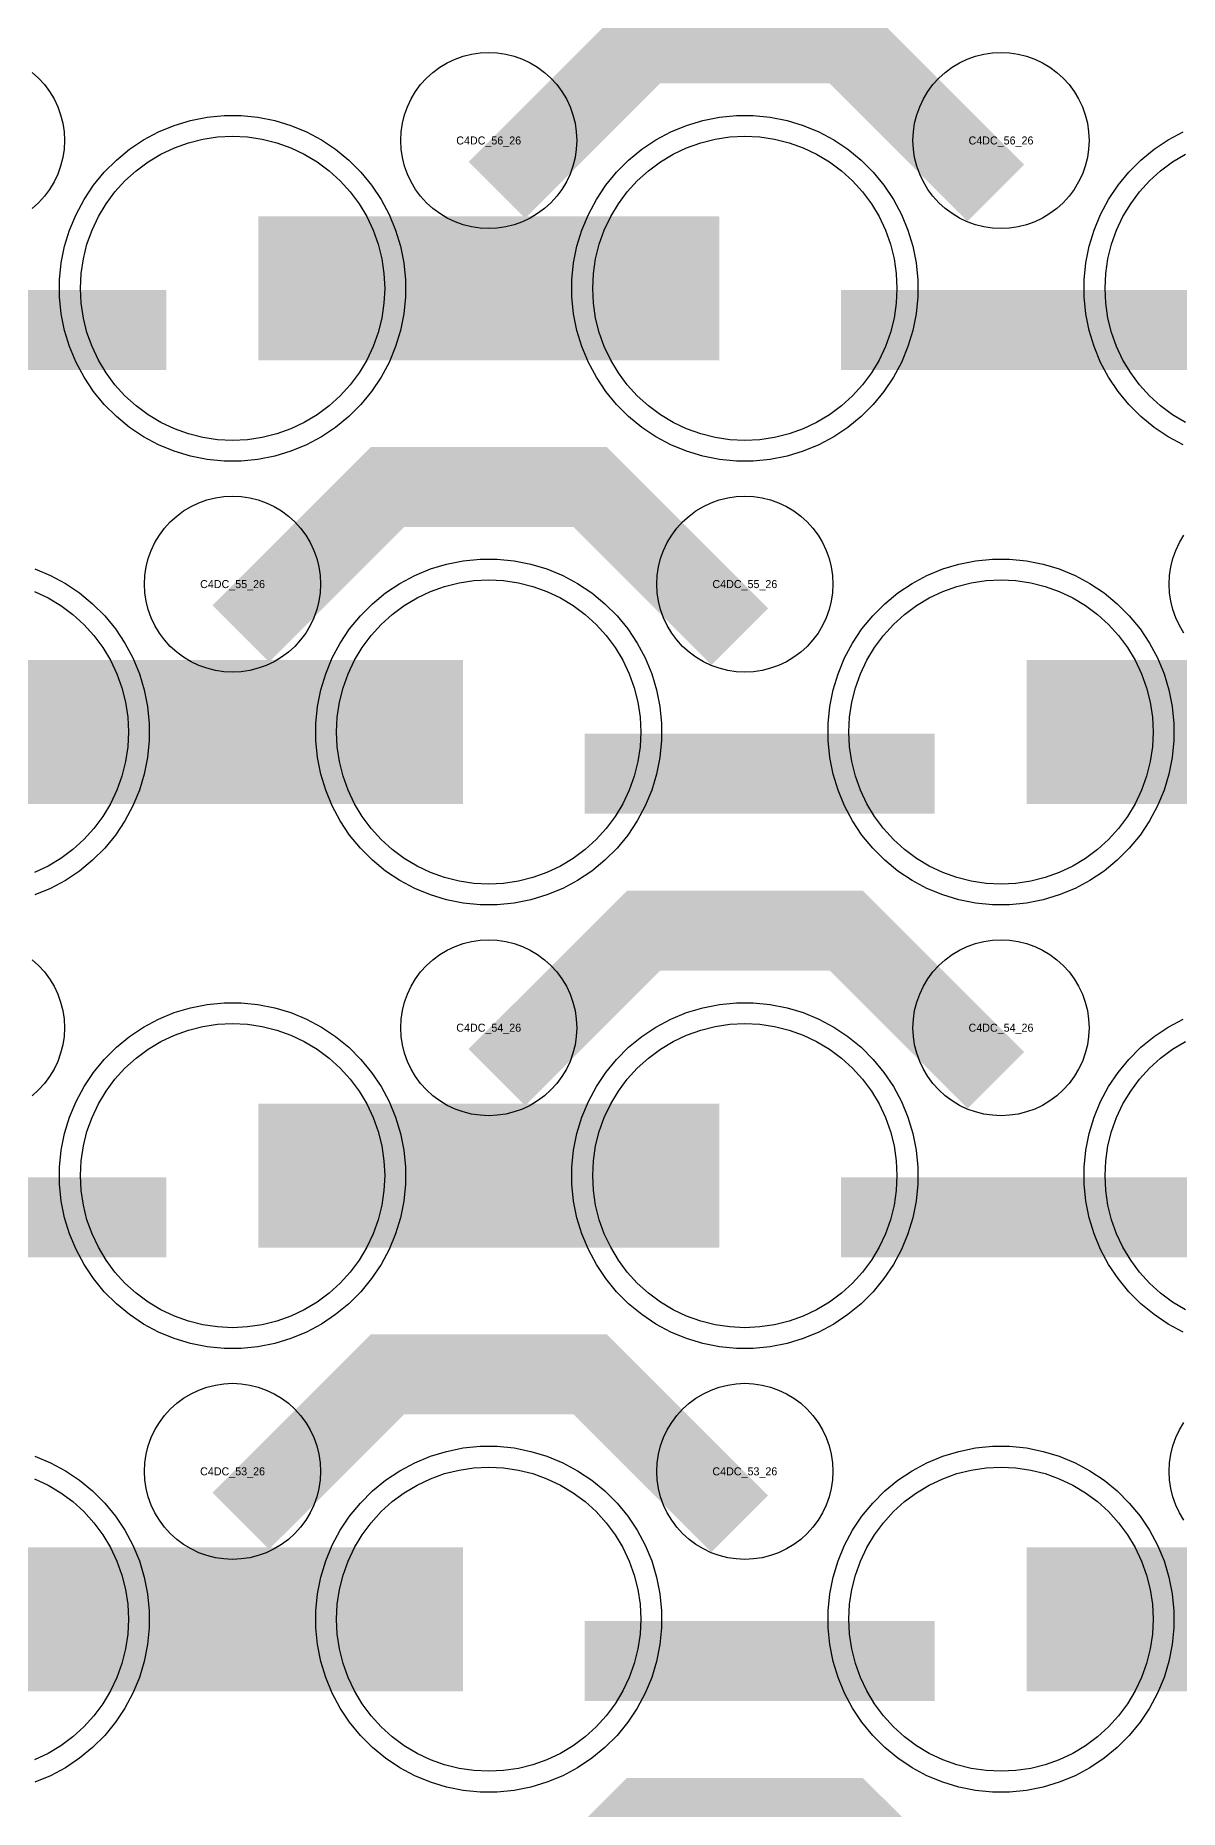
# Model space of a CAD drawing. Extents: x -11880 to 11880, y -14992 to 14992.
# Drawn here: x -3742 to -3384, y -7555 to -7001 of the extents above; entities that cross this region are included whole.
import ezdxf
from ezdxf.enums import TextEntityAlignment as Align

# ---------------------------------------------------------------- set-up
doc = ezdxf.new("R2010")
doc.units = 0
doc.header["$MEASUREMENT"] = 0
for name, color, linetype in [('GDS_775_DT_237', 138, 'CONTINUOUS'), ('RDL1_FS', 34, 'CONTINUOUS'), ('RDL_BS', 160, 'CONTINUOUS')]:
    doc.layers.add(name, color=color, linetype=linetype)

msp = doc.modelspace()

# ---------------------------------------------------------------- linework, layer by layer
at = {"layer": 'RDL1_FS', "color": 240, "true_color": 0xed1f24}
for points in [[(-3680, -7127.484), (-3684.657, -7127.255), (-3689.268, -7126.571), (-3693.791, -7125.439), (-3698.181, -7123.867), (-3702.395, -7121.875), (-3706.395, -7119.477), (-3710.14, -7116.699), (-3713.594, -7113.569), (-3716.724, -7110.115), (-3719.502, -7106.37), (-3721.9, -7102.37), (-3723.892, -7098.156), (-3725.464, -7093.766), (-3726.596, -7089.243), (-3727.28, -7084.632), (-3727.509, -7079.975), (-3727.28, -7075.318), (-3726.596, -7070.707), (-3725.464, -7066.184), (-3723.892, -7061.794), (-3721.9, -7057.58), (-3719.502, -7053.58), (-3716.724, -7049.835), (-3713.594, -7046.381), (-3710.14, -7043.251), (-3706.395, -7040.473), (-3702.395, -7038.075), (-3698.181, -7036.083), (-3693.791, -7034.511), (-3689.268, -7033.379), (-3684.657, -7032.695), (-3680, -7032.466), (-3675.343, -7032.695), (-3670.732, -7033.379), (-3666.209, -7034.511), (-3661.819, -7036.083), (-3657.605, -7038.075), (-3653.605, -7040.473), (-3649.86, -7043.251), (-3646.406, -7046.381), (-3643.276, -7049.835), (-3640.498, -7053.58), (-3638.1, -7057.58), (-3636.108, -7061.794), (-3634.536, -7066.184), (-3633.404, -7070.707), (-3632.72, -7075.318), (-3632.491, -7079.975), (-3632.72, -7084.632), (-3633.404, -7089.243), (-3634.536, -7093.766), (-3636.108, -7098.156), (-3638.1, -7102.37), (-3640.498, -7106.37), (-3643.276, -7110.115), (-3646.406, -7113.569), (-3649.86, -7116.699), (-3653.605, -7119.477), (-3657.605, -7121.875), (-3661.819, -7123.867), (-3666.209, -7125.439), (-3670.732, -7126.571), (-3675.343, -7127.255)], [(-3520, -7127.484), (-3524.657, -7127.255), (-3529.268, -7126.571), (-3533.791, -7125.439), (-3538.181, -7123.867), (-3542.395, -7121.875), (-3546.395, -7119.477), (-3550.14, -7116.699), (-3553.594, -7113.569), (-3556.724, -7110.115), (-3559.502, -7106.37), (-3561.9, -7102.37), (-3563.892, -7098.156), (-3565.464, -7093.766), (-3566.596, -7089.243), (-3567.28, -7084.632), (-3567.509, -7079.975), (-3567.28, -7075.318), (-3566.596, -7070.707), (-3565.464, -7066.184), (-3563.892, -7061.794), (-3561.9, -7057.58), (-3559.502, -7053.58), (-3556.724, -7049.835), (-3553.594, -7046.381), (-3550.14, -7043.251), (-3546.395, -7040.473), (-3542.395, -7038.075), (-3538.181, -7036.083), (-3533.791, -7034.511), (-3529.268, -7033.379), (-3524.657, -7032.695), (-3520, -7032.466), (-3515.343, -7032.695), (-3510.732, -7033.379), (-3506.209, -7034.511), (-3501.819, -7036.083), (-3497.605, -7038.075), (-3493.605, -7040.473), (-3489.86, -7043.251), (-3486.406, -7046.381), (-3483.276, -7049.835), (-3480.498, -7053.58), (-3478.1, -7057.58), (-3476.108, -7061.794), (-3474.536, -7066.184), (-3473.404, -7070.707), (-3472.72, -7075.318), (-3472.491, -7079.975), (-3472.72, -7084.632), (-3473.404, -7089.243), (-3474.536, -7093.766), (-3476.108, -7098.156), (-3478.1, -7102.37), (-3480.498, -7106.37), (-3483.276, -7110.115), (-3486.406, -7113.569), (-3489.86, -7116.699), (-3493.605, -7119.477), (-3497.605, -7121.875), (-3501.819, -7123.867), (-3506.209, -7125.439), (-3510.732, -7126.571), (-3515.343, -7127.255)], [(-3600, -7266.049), (-3604.657, -7265.82), (-3609.268, -7265.136), (-3613.791, -7264.004), (-3618.181, -7262.432), (-3622.395, -7260.44), (-3626.395, -7258.042), (-3630.14, -7255.264), (-3633.594, -7252.134), (-3636.724, -7248.68), (-3639.502, -7244.935), (-3641.9, -7240.935), (-3643.892, -7236.721), (-3645.464, -7232.331), (-3646.596, -7227.808), (-3647.28, -7223.197), (-3647.509, -7218.54), (-3647.28, -7213.883), (-3646.596, -7209.272), (-3645.464, -7204.749), (-3643.892, -7200.359), (-3641.9, -7196.145), (-3639.502, -7192.145), (-3636.724, -7188.4), (-3633.594, -7184.946), (-3630.14, -7181.816), (-3626.395, -7179.038), (-3622.395, -7176.64), (-3618.181, -7174.648), (-3613.791, -7173.076), (-3609.268, -7171.944), (-3604.657, -7171.26), (-3600, -7171.031), (-3595.343, -7171.26), (-3590.732, -7171.944), (-3586.209, -7173.076), (-3581.819, -7174.648), (-3577.605, -7176.64), (-3573.605, -7179.038), (-3569.86, -7181.816), (-3566.406, -7184.946), (-3563.276, -7188.4), (-3560.498, -7192.145), (-3558.1, -7196.145), (-3556.108, -7200.359), (-3554.536, -7204.749), (-3553.404, -7209.272), (-3552.72, -7213.883), (-3552.491, -7218.54), (-3552.72, -7223.197), (-3553.404, -7227.808), (-3554.536, -7232.331), (-3556.108, -7236.721), (-3558.1, -7240.935), (-3560.498, -7244.935), (-3563.276, -7248.68), (-3566.406, -7252.134), (-3569.86, -7255.264), (-3573.605, -7258.042), (-3577.605, -7260.44), (-3581.819, -7262.432), (-3586.209, -7264.004), (-3590.732, -7265.136), (-3595.343, -7265.82)], [(-3440, -7266.049), (-3444.657, -7265.82), (-3449.268, -7265.136), (-3453.791, -7264.004), (-3458.181, -7262.432), (-3462.395, -7260.44), (-3466.395, -7258.042), (-3470.14, -7255.264), (-3473.594, -7252.134), (-3476.724, -7248.68), (-3479.502, -7244.935), (-3481.9, -7240.935), (-3483.892, -7236.721), (-3485.464, -7232.331), (-3486.596, -7227.808), (-3487.28, -7223.197), (-3487.509, -7218.54), (-3487.28, -7213.883), (-3486.596, -7209.272), (-3485.464, -7204.749), (-3483.892, -7200.359), (-3481.9, -7196.145), (-3479.502, -7192.145), (-3476.724, -7188.4), (-3473.594, -7184.946), (-3470.14, -7181.816), (-3466.395, -7179.038), (-3462.395, -7176.64), (-3458.181, -7174.648), (-3453.791, -7173.076), (-3449.268, -7171.944), (-3444.657, -7171.26), (-3440, -7171.031), (-3435.343, -7171.26), (-3430.732, -7171.944), (-3426.209, -7173.076), (-3421.819, -7174.648), (-3417.605, -7176.64), (-3413.605, -7179.038), (-3409.86, -7181.816), (-3406.406, -7184.946), (-3403.276, -7188.4), (-3400.498, -7192.145), (-3398.1, -7196.145), (-3396.108, -7200.359), (-3394.536, -7204.749), (-3393.404, -7209.272), (-3392.72, -7213.883), (-3392.491, -7218.54), (-3392.72, -7223.197), (-3393.404, -7227.808), (-3394.536, -7232.331), (-3396.108, -7236.721), (-3398.1, -7240.935), (-3400.498, -7244.935), (-3403.276, -7248.68), (-3406.406, -7252.134), (-3409.86, -7255.264), (-3413.605, -7258.042), (-3417.605, -7260.44), (-3421.819, -7262.432), (-3426.209, -7264.004), (-3430.732, -7265.136), (-3435.343, -7265.82)]]:
    msp.add_lwpolyline(points, close=True, dxfattribs=at)
for points in [[(-3382.395, -7121.875), (-3386.395, -7119.477), (-3390.14, -7116.699), (-3393.594, -7113.569), (-3396.724, -7110.115), (-3399.502, -7106.37), (-3401.9, -7102.37), (-3403.892, -7098.156), (-3405.464, -7093.766), (-3406.596, -7089.243), (-3407.28, -7084.632), (-3407.509, -7079.975), (-3407.28, -7075.318), (-3406.596, -7070.707), (-3405.464, -7066.184), (-3403.892, -7061.794), (-3401.9, -7057.58), (-3399.502, -7053.58), (-3396.724, -7049.835), (-3393.594, -7046.381), (-3390.14, -7043.251), (-3386.395, -7040.473), (-3382.395, -7038.075)], [(-3741.819, -7174.648), (-3737.605, -7176.64), (-3733.605, -7179.038), (-3729.86, -7181.816), (-3726.406, -7184.946), (-3723.276, -7188.4), (-3720.498, -7192.145), (-3718.1, -7196.145), (-3716.108, -7200.359), (-3714.536, -7204.749), (-3713.404, -7209.272), (-3712.72, -7213.883), (-3712.491, -7218.54), (-3712.72, -7223.197), (-3713.404, -7227.808), (-3714.536, -7232.331), (-3716.108, -7236.721), (-3718.1, -7240.935), (-3720.498, -7244.935), (-3723.276, -7248.68), (-3726.406, -7252.134), (-3729.86, -7255.264), (-3733.605, -7258.042), (-3737.605, -7260.44), (-3741.819, -7262.432)]]:
    msp.add_lwpolyline(points, dxfattribs=at)
for points in [[(-3671.998, -7079.975, 45, 45, 0), (-3599.998, -7079.975, 45, 45, 0)], [(-3599.998, -7079.975, 45, 45, 0), (-3527.998, -7079.975, 45, 45, 0)], [(-3751.998, -7218.54, 45, 45, 0), (-3679.998, -7218.54, 45, 45, 0)], [(-3679.998, -7218.54, 45, 45, 0), (-3607.998, -7218.54, 45, 45, 0)], [(-3431.998, -7218.54, 45, 45, 0), (-3359.998, -7218.54, 45, 45, 0)]]:
    msp.add_lwpolyline(points, format="xyseb", dxfattribs=at)
at = {"layer": 'RDL1_FS'}
for points in [[(-3680, -7404.614), (-3684.657, -7404.385), (-3689.268, -7403.701), (-3693.791, -7402.569), (-3698.181, -7400.997), (-3702.395, -7399.005), (-3706.395, -7396.607), (-3710.14, -7393.829), (-3713.594, -7390.699), (-3716.724, -7387.245), (-3719.502, -7383.5), (-3721.9, -7379.5), (-3723.892, -7375.286), (-3725.464, -7370.896), (-3726.596, -7366.373), (-3727.28, -7361.762), (-3727.509, -7357.105), (-3727.28, -7352.448), (-3726.596, -7347.837), (-3725.464, -7343.314), (-3723.892, -7338.924), (-3721.9, -7334.71), (-3719.502, -7330.71), (-3716.724, -7326.965), (-3713.594, -7323.511), (-3710.14, -7320.381), (-3706.395, -7317.603), (-3702.395, -7315.205), (-3698.181, -7313.213), (-3693.791, -7311.641), (-3689.268, -7310.509), (-3684.657, -7309.825), (-3680, -7309.596), (-3675.343, -7309.825), (-3670.732, -7310.509), (-3666.209, -7311.641), (-3661.819, -7313.213), (-3657.605, -7315.205), (-3653.605, -7317.603), (-3649.86, -7320.381), (-3646.406, -7323.511), (-3643.276, -7326.965), (-3640.498, -7330.71), (-3638.1, -7334.71), (-3636.108, -7338.924), (-3634.536, -7343.314), (-3633.404, -7347.837), (-3632.72, -7352.448), (-3632.491, -7357.105), (-3632.72, -7361.762), (-3633.404, -7366.373), (-3634.536, -7370.896), (-3636.108, -7375.286), (-3638.1, -7379.5), (-3640.498, -7383.5), (-3643.276, -7387.245), (-3646.406, -7390.699), (-3649.86, -7393.829), (-3653.605, -7396.607), (-3657.605, -7399.005), (-3661.819, -7400.997), (-3666.209, -7402.569), (-3670.732, -7403.701), (-3675.343, -7404.385)], [(-3520, -7404.614), (-3524.657, -7404.385), (-3529.268, -7403.701), (-3533.791, -7402.569), (-3538.181, -7400.997), (-3542.395, -7399.005), (-3546.395, -7396.607), (-3550.14, -7393.829), (-3553.594, -7390.699), (-3556.724, -7387.245), (-3559.502, -7383.5), (-3561.9, -7379.5), (-3563.892, -7375.286), (-3565.464, -7370.896), (-3566.596, -7366.373), (-3567.28, -7361.762), (-3567.509, -7357.105), (-3567.28, -7352.448), (-3566.596, -7347.837), (-3565.464, -7343.314), (-3563.892, -7338.924), (-3561.9, -7334.71), (-3559.502, -7330.71), (-3556.724, -7326.965), (-3553.594, -7323.511), (-3550.14, -7320.381), (-3546.395, -7317.603), (-3542.395, -7315.205), (-3538.181, -7313.213), (-3533.791, -7311.641), (-3529.268, -7310.509), (-3524.657, -7309.825), (-3520, -7309.596), (-3515.343, -7309.825), (-3510.732, -7310.509), (-3506.209, -7311.641), (-3501.819, -7313.213), (-3497.605, -7315.205), (-3493.605, -7317.603), (-3489.86, -7320.381), (-3486.406, -7323.511), (-3483.276, -7326.965), (-3480.498, -7330.71), (-3478.1, -7334.71), (-3476.108, -7338.924), (-3474.536, -7343.314), (-3473.404, -7347.837), (-3472.72, -7352.448), (-3472.491, -7357.105), (-3472.72, -7361.762), (-3473.404, -7366.373), (-3474.536, -7370.896), (-3476.108, -7375.286), (-3478.1, -7379.5), (-3480.498, -7383.5), (-3483.276, -7387.245), (-3486.406, -7390.699), (-3489.86, -7393.829), (-3493.605, -7396.607), (-3497.605, -7399.005), (-3501.819, -7400.997), (-3506.209, -7402.569), (-3510.732, -7403.701), (-3515.343, -7404.385)], [(-3600, -7543.179), (-3604.657, -7542.95), (-3609.268, -7542.266), (-3613.791, -7541.134), (-3618.181, -7539.562), (-3622.395, -7537.57), (-3626.395, -7535.172), (-3630.14, -7532.394), (-3633.594, -7529.264), (-3636.724, -7525.81), (-3639.502, -7522.065), (-3641.9, -7518.065), (-3643.892, -7513.851), (-3645.464, -7509.461), (-3646.596, -7504.938), (-3647.28, -7500.327), (-3647.509, -7495.67), (-3647.28, -7491.013), (-3646.596, -7486.402), (-3645.464, -7481.879), (-3643.892, -7477.489), (-3641.9, -7473.275), (-3639.502, -7469.275), (-3636.724, -7465.53), (-3633.594, -7462.076), (-3630.14, -7458.946), (-3626.395, -7456.168), (-3622.395, -7453.77), (-3618.181, -7451.778), (-3613.791, -7450.206), (-3609.268, -7449.074), (-3604.657, -7448.39), (-3600, -7448.161), (-3595.343, -7448.39), (-3590.732, -7449.074), (-3586.209, -7450.206), (-3581.819, -7451.778), (-3577.605, -7453.77), (-3573.605, -7456.168), (-3569.86, -7458.946), (-3566.406, -7462.076), (-3563.276, -7465.53), (-3560.498, -7469.275), (-3558.1, -7473.275), (-3556.108, -7477.489), (-3554.536, -7481.879), (-3553.404, -7486.402), (-3552.72, -7491.013), (-3552.491, -7495.67), (-3552.72, -7500.327), (-3553.404, -7504.938), (-3554.536, -7509.461), (-3556.108, -7513.851), (-3558.1, -7518.065), (-3560.498, -7522.065), (-3563.276, -7525.81), (-3566.406, -7529.264), (-3569.86, -7532.394), (-3573.605, -7535.172), (-3577.605, -7537.57), (-3581.819, -7539.562), (-3586.209, -7541.134), (-3590.732, -7542.266), (-3595.343, -7542.95)], [(-3440, -7543.179), (-3444.657, -7542.95), (-3449.268, -7542.266), (-3453.791, -7541.134), (-3458.181, -7539.562), (-3462.395, -7537.57), (-3466.395, -7535.172), (-3470.14, -7532.394), (-3473.594, -7529.264), (-3476.724, -7525.81), (-3479.502, -7522.065), (-3481.9, -7518.065), (-3483.892, -7513.851), (-3485.464, -7509.461), (-3486.596, -7504.938), (-3487.28, -7500.327), (-3487.509, -7495.67), (-3487.28, -7491.013), (-3486.596, -7486.402), (-3485.464, -7481.879), (-3483.892, -7477.489), (-3481.9, -7473.275), (-3479.502, -7469.275), (-3476.724, -7465.53), (-3473.594, -7462.076), (-3470.14, -7458.946), (-3466.395, -7456.168), (-3462.395, -7453.77), (-3458.181, -7451.778), (-3453.791, -7450.206), (-3449.268, -7449.074), (-3444.657, -7448.39), (-3440, -7448.161), (-3435.343, -7448.39), (-3430.732, -7449.074), (-3426.209, -7450.206), (-3421.819, -7451.778), (-3417.605, -7453.77), (-3413.605, -7456.168), (-3409.86, -7458.946), (-3406.406, -7462.076), (-3403.276, -7465.53), (-3400.498, -7469.275), (-3398.1, -7473.275), (-3396.108, -7477.489), (-3394.536, -7481.879), (-3393.404, -7486.402), (-3392.72, -7491.013), (-3392.491, -7495.67), (-3392.72, -7500.327), (-3393.404, -7504.938), (-3394.536, -7509.461), (-3396.108, -7513.851), (-3398.1, -7518.065), (-3400.498, -7522.065), (-3403.276, -7525.81), (-3406.406, -7529.264), (-3409.86, -7532.394), (-3413.605, -7535.172), (-3417.605, -7537.57), (-3421.819, -7539.562), (-3426.209, -7541.134), (-3430.732, -7542.266), (-3435.343, -7542.95)]]:
    msp.add_lwpolyline(points, close=True, dxfattribs=at)
for points in [[(-3382.395, -7399.005), (-3386.395, -7396.607), (-3390.14, -7393.829), (-3393.594, -7390.699), (-3396.724, -7387.245), (-3399.502, -7383.5), (-3401.9, -7379.5), (-3403.892, -7375.286), (-3405.464, -7370.896), (-3406.596, -7366.373), (-3407.28, -7361.762), (-3407.509, -7357.105), (-3407.28, -7352.448), (-3406.596, -7347.837), (-3405.464, -7343.314), (-3403.892, -7338.924), (-3401.9, -7334.71), (-3399.502, -7330.71), (-3396.724, -7326.965), (-3393.594, -7323.511), (-3390.14, -7320.381), (-3386.395, -7317.603), (-3382.395, -7315.205)], [(-3741.819, -7451.778), (-3737.605, -7453.77), (-3733.605, -7456.168), (-3729.86, -7458.946), (-3726.406, -7462.076), (-3723.276, -7465.53), (-3720.498, -7469.275), (-3718.1, -7473.275), (-3716.108, -7477.489), (-3714.536, -7481.879), (-3713.404, -7486.402), (-3712.72, -7491.013), (-3712.491, -7495.67), (-3712.72, -7500.327), (-3713.404, -7504.938), (-3714.536, -7509.461), (-3716.108, -7513.851), (-3718.1, -7518.065), (-3720.498, -7522.065), (-3723.276, -7525.81), (-3726.406, -7529.264), (-3729.86, -7532.394), (-3733.605, -7535.172), (-3737.605, -7537.57), (-3741.819, -7539.562)]]:
    msp.add_lwpolyline(points, dxfattribs=at)
for points in [[(-3671.998, -7357.105, 45, 45, 0), (-3599.998, -7357.105, 45, 45, 0)], [(-3599.998, -7357.105, 45, 45, 0), (-3527.998, -7357.105, 45, 45, 0)], [(-3751.998, -7495.67, 45, 45, 0), (-3679.998, -7495.67, 45, 45, 0)], [(-3679.998, -7495.67, 45, 45, 0), (-3607.998, -7495.67, 45, 45, 0)], [(-3431.998, -7495.67, 45, 45, 0), (-3359.998, -7495.67, 45, 45, 0)]]:
    msp.add_lwpolyline(points, format="xyseb", dxfattribs=at)
at = {"layer": 'RDL_BS'}
for points in [[(-3597.438, -7049.289, 25, 25, 0), (-3551.623, -7003.474, 25, 25, 0), (-3518.07, -7003.474, 25, 25, 0)], [(-3441.599, -7050.188, 25, 25, 0), (-3488.313, -7003.474, 25, 25, 0), (-3518.071, -7003.474, 25, 25, 0)], [(-3677.438, -7187.854, 25, 25, 0), (-3631.623, -7142.039, 25, 25, 0), (-3598.07, -7142.039, 25, 25, 0)], [(-3521.599, -7188.753, 25, 25, 0), (-3568.313, -7142.039, 25, 25, 0), (-3598.071, -7142.039, 25, 25, 0)], [(-3597.438, -7326.419, 25, 25, 0), (-3551.623, -7280.604, 25, 25, 0), (-3518.07, -7280.604, 25, 25, 0)], [(-3441.599, -7327.318, 25, 25, 0), (-3488.313, -7280.604, 25, 25, 0), (-3518.071, -7280.604, 25, 25, 0)], [(-3809.984, -7370.118, 25, 25, 0), (-3700.719, -7370.118, 25, 25, 0)], [(-3489.984, -7370.118, 25, 25, 0), (-3380.719, -7370.118, 25, 25, 0)], [(-3677.438, -7464.984, 25, 25, 0), (-3631.623, -7419.169, 25, 25, 0), (-3598.07, -7419.169, 25, 25, 0)], [(-3521.599, -7465.883, 25, 25, 0), (-3568.313, -7419.169, 25, 25, 0), (-3598.071, -7419.169, 25, 25, 0)], [(-3569.984, -7508.683, 25, 25, 0), (-3460.719, -7508.683, 25, 25, 0)], [(-3597.438, -7603.549, 25, 25, 0), (-3551.623, -7557.734, 25, 25, 0), (-3518.07, -7557.734, 25, 25, 0)], [(-3441.599, -7604.448, 25, 25, 0), (-3488.313, -7557.734, 25, 25, 0), (-3518.071, -7557.734, 25, 25, 0)]]:
    msp.add_lwpolyline(points, format="xyseb", dxfattribs=at)
for points in [[(-3600, -7061.281), (-3602.693, -7061.149), (-3605.365, -7060.753), (-3607.984, -7060.096), (-3610.519, -7059.189), (-3612.956, -7058.037), (-3615.28, -7056.644), (-3617.443, -7055.041), (-3619.442, -7053.229), (-3621.254, -7051.23), (-3622.857, -7049.067), (-3624.25, -7046.743), (-3625.402, -7044.306), (-3626.309, -7041.771), (-3626.966, -7039.152), (-3627.362, -7036.48), (-3627.494, -7033.787), (-3627.362, -7031.094), (-3626.966, -7028.422), (-3626.309, -7025.803), (-3625.402, -7023.268), (-3624.25, -7020.831), (-3622.857, -7018.507), (-3621.254, -7016.344), (-3619.442, -7014.345), (-3617.443, -7012.533), (-3615.28, -7010.93), (-3612.956, -7009.537), (-3610.519, -7008.385), (-3607.984, -7007.478), (-3605.365, -7006.821), (-3602.693, -7006.425), (-3600, -7006.293), (-3597.307, -7006.425), (-3594.635, -7006.821), (-3592.016, -7007.478), (-3589.481, -7008.385), (-3587.044, -7009.537), (-3584.72, -7010.93), (-3582.557, -7012.533), (-3580.558, -7014.345), (-3578.746, -7016.344), (-3577.143, -7018.507), (-3575.75, -7020.831), (-3574.598, -7023.268), (-3573.691, -7025.803), (-3573.034, -7028.422), (-3572.638, -7031.094), (-3572.506, -7033.787), (-3572.638, -7036.48), (-3573.034, -7039.152), (-3573.691, -7041.771), (-3574.598, -7044.306), (-3575.75, -7046.743), (-3577.143, -7049.067), (-3578.746, -7051.23), (-3580.558, -7053.229), (-3582.557, -7055.041), (-3584.72, -7056.644), (-3587.044, -7058.037), (-3589.481, -7059.189), (-3592.016, -7060.096), (-3594.635, -7060.753), (-3597.307, -7061.149)], [(-3440, -7061.281), (-3442.693, -7061.149), (-3445.365, -7060.753), (-3447.984, -7060.096), (-3450.519, -7059.189), (-3452.956, -7058.037), (-3455.28, -7056.644), (-3457.443, -7055.041), (-3459.442, -7053.229), (-3461.254, -7051.23), (-3462.857, -7049.067), (-3464.25, -7046.743), (-3465.402, -7044.306), (-3466.309, -7041.771), (-3466.966, -7039.152), (-3467.362, -7036.48), (-3467.494, -7033.787), (-3467.362, -7031.094), (-3466.966, -7028.422), (-3466.309, -7025.803), (-3465.402, -7023.268), (-3464.25, -7020.831), (-3462.857, -7018.507), (-3461.254, -7016.344), (-3459.442, -7014.345), (-3457.443, -7012.533), (-3455.28, -7010.93), (-3452.956, -7009.537), (-3450.519, -7008.385), (-3447.984, -7007.478), (-3445.365, -7006.821), (-3442.693, -7006.425), (-3440, -7006.293), (-3437.307, -7006.425), (-3434.635, -7006.821), (-3432.016, -7007.478), (-3429.481, -7008.385), (-3427.044, -7009.537), (-3424.72, -7010.93), (-3422.557, -7012.533), (-3420.558, -7014.345), (-3418.746, -7016.344), (-3417.143, -7018.507), (-3415.75, -7020.831), (-3414.598, -7023.268), (-3413.691, -7025.803), (-3413.034, -7028.422), (-3412.638, -7031.094), (-3412.506, -7033.787), (-3412.638, -7036.48), (-3413.034, -7039.152), (-3413.691, -7041.771), (-3414.598, -7044.306), (-3415.75, -7046.743), (-3417.143, -7049.067), (-3418.746, -7051.23), (-3420.558, -7053.229), (-3422.557, -7055.041), (-3424.72, -7056.644), (-3427.044, -7058.037), (-3429.481, -7059.189), (-3432.016, -7060.096), (-3434.635, -7060.753), (-3437.307, -7061.149)], [(-3680, -7199.846), (-3682.693, -7199.714), (-3685.365, -7199.318), (-3687.984, -7198.661), (-3690.519, -7197.754), (-3692.956, -7196.602), (-3695.28, -7195.209), (-3697.443, -7193.606), (-3699.442, -7191.794), (-3701.254, -7189.795), (-3702.857, -7187.632), (-3704.25, -7185.308), (-3705.402, -7182.871), (-3706.309, -7180.336), (-3706.966, -7177.717), (-3707.362, -7175.045), (-3707.494, -7172.352), (-3707.362, -7169.659), (-3706.966, -7166.987), (-3706.309, -7164.368), (-3705.402, -7161.833), (-3704.25, -7159.396), (-3702.857, -7157.072), (-3701.254, -7154.909), (-3699.442, -7152.91), (-3697.443, -7151.098), (-3695.28, -7149.495), (-3692.956, -7148.102), (-3690.519, -7146.95), (-3687.984, -7146.043), (-3685.365, -7145.386), (-3682.693, -7144.99), (-3680, -7144.858), (-3677.307, -7144.99), (-3674.635, -7145.386), (-3672.016, -7146.043), (-3669.481, -7146.95), (-3667.044, -7148.102), (-3664.72, -7149.495), (-3662.557, -7151.098), (-3660.558, -7152.91), (-3658.746, -7154.909), (-3657.143, -7157.072), (-3655.75, -7159.396), (-3654.598, -7161.833), (-3653.691, -7164.368), (-3653.034, -7166.987), (-3652.638, -7169.659), (-3652.506, -7172.352), (-3652.638, -7175.045), (-3653.034, -7177.717), (-3653.691, -7180.336), (-3654.598, -7182.871), (-3655.75, -7185.308), (-3657.143, -7187.632), (-3658.746, -7189.795), (-3660.558, -7191.794), (-3662.557, -7193.606), (-3664.72, -7195.209), (-3667.044, -7196.602), (-3669.481, -7197.754), (-3672.016, -7198.661), (-3674.635, -7199.318), (-3677.307, -7199.714)], [(-3520, -7199.846), (-3522.693, -7199.714), (-3525.365, -7199.318), (-3527.984, -7198.661), (-3530.519, -7197.754), (-3532.956, -7196.602), (-3535.28, -7195.209), (-3537.443, -7193.606), (-3539.442, -7191.794), (-3541.254, -7189.795), (-3542.857, -7187.632), (-3544.25, -7185.308), (-3545.402, -7182.871), (-3546.309, -7180.336), (-3546.966, -7177.717), (-3547.362, -7175.045), (-3547.494, -7172.352), (-3547.362, -7169.659), (-3546.966, -7166.987), (-3546.309, -7164.368), (-3545.402, -7161.833), (-3544.25, -7159.396), (-3542.857, -7157.072), (-3541.254, -7154.909), (-3539.442, -7152.91), (-3537.443, -7151.098), (-3535.28, -7149.495), (-3532.956, -7148.102), (-3530.519, -7146.95), (-3527.984, -7146.043), (-3525.365, -7145.386), (-3522.693, -7144.99), (-3520, -7144.858), (-3517.307, -7144.99), (-3514.635, -7145.386), (-3512.016, -7146.043), (-3509.481, -7146.95), (-3507.044, -7148.102), (-3504.72, -7149.495), (-3502.557, -7151.098), (-3500.558, -7152.91), (-3498.746, -7154.909), (-3497.143, -7157.072), (-3495.75, -7159.396), (-3494.598, -7161.833), (-3493.691, -7164.368), (-3493.034, -7166.987), (-3492.638, -7169.659), (-3492.506, -7172.352), (-3492.638, -7175.045), (-3493.034, -7177.717), (-3493.691, -7180.336), (-3494.598, -7182.871), (-3495.75, -7185.308), (-3497.143, -7187.632), (-3498.746, -7189.795), (-3500.558, -7191.794), (-3502.557, -7193.606), (-3504.72, -7195.209), (-3507.044, -7196.602), (-3509.481, -7197.754), (-3512.016, -7198.661), (-3514.635, -7199.318), (-3517.307, -7199.714)], [(-3600, -7338.411), (-3602.693, -7338.279), (-3605.365, -7337.883), (-3607.984, -7337.226), (-3610.519, -7336.319), (-3612.956, -7335.167), (-3615.28, -7333.774), (-3617.443, -7332.171), (-3619.442, -7330.359), (-3621.254, -7328.36), (-3622.857, -7326.197), (-3624.25, -7323.873), (-3625.402, -7321.436), (-3626.309, -7318.901), (-3626.966, -7316.282), (-3627.362, -7313.61), (-3627.494, -7310.917), (-3627.362, -7308.224), (-3626.966, -7305.552), (-3626.309, -7302.933), (-3625.402, -7300.398), (-3624.25, -7297.961), (-3622.857, -7295.637), (-3621.254, -7293.474), (-3619.442, -7291.475), (-3617.443, -7289.663), (-3615.28, -7288.06), (-3612.956, -7286.667), (-3610.519, -7285.515), (-3607.984, -7284.608), (-3605.365, -7283.951), (-3602.693, -7283.555), (-3600, -7283.423), (-3597.307, -7283.555), (-3594.635, -7283.951), (-3592.016, -7284.608), (-3589.481, -7285.515), (-3587.044, -7286.667), (-3584.72, -7288.06), (-3582.557, -7289.663), (-3580.558, -7291.475), (-3578.746, -7293.474), (-3577.143, -7295.637), (-3575.75, -7297.961), (-3574.598, -7300.398), (-3573.691, -7302.933), (-3573.034, -7305.552), (-3572.638, -7308.224), (-3572.506, -7310.917), (-3572.638, -7313.61), (-3573.034, -7316.282), (-3573.691, -7318.901), (-3574.598, -7321.436), (-3575.75, -7323.873), (-3577.143, -7326.197), (-3578.746, -7328.36), (-3580.558, -7330.359), (-3582.557, -7332.171), (-3584.72, -7333.774), (-3587.044, -7335.167), (-3589.481, -7336.319), (-3592.016, -7337.226), (-3594.635, -7337.883), (-3597.307, -7338.279)], [(-3440, -7338.411), (-3442.693, -7338.279), (-3445.365, -7337.883), (-3447.984, -7337.226), (-3450.519, -7336.319), (-3452.956, -7335.167), (-3455.28, -7333.774), (-3457.443, -7332.171), (-3459.442, -7330.359), (-3461.254, -7328.36), (-3462.857, -7326.197), (-3464.25, -7323.873), (-3465.402, -7321.436), (-3466.309, -7318.901), (-3466.966, -7316.282), (-3467.362, -7313.61), (-3467.494, -7310.917), (-3467.362, -7308.224), (-3466.966, -7305.552), (-3466.309, -7302.933), (-3465.402, -7300.398), (-3464.25, -7297.961), (-3462.857, -7295.637), (-3461.254, -7293.474), (-3459.442, -7291.475), (-3457.443, -7289.663), (-3455.28, -7288.06), (-3452.956, -7286.667), (-3450.519, -7285.515), (-3447.984, -7284.608), (-3445.365, -7283.951), (-3442.693, -7283.555), (-3440, -7283.423), (-3437.307, -7283.555), (-3434.635, -7283.951), (-3432.016, -7284.608), (-3429.481, -7285.515), (-3427.044, -7286.667), (-3424.72, -7288.06), (-3422.557, -7289.663), (-3420.558, -7291.475), (-3418.746, -7293.474), (-3417.143, -7295.637), (-3415.75, -7297.961), (-3414.598, -7300.398), (-3413.691, -7302.933), (-3413.034, -7305.552), (-3412.638, -7308.224), (-3412.506, -7310.917), (-3412.638, -7313.61), (-3413.034, -7316.282), (-3413.691, -7318.901), (-3414.598, -7321.436), (-3415.75, -7323.873), (-3417.143, -7326.197), (-3418.746, -7328.36), (-3420.558, -7330.359), (-3422.557, -7332.171), (-3424.72, -7333.774), (-3427.044, -7335.167), (-3429.481, -7336.319), (-3432.016, -7337.226), (-3434.635, -7337.883), (-3437.307, -7338.279)], [(-3682.644, -7411.105), (-3687.938, -7410.588), (-3693.165, -7409.542), (-3698.205, -7408.011), (-3703.115, -7405.98), (-3707.777, -7403.488), (-3712.191, -7400.541), (-3716.292, -7397.179), (-3720.074, -7393.397), (-3723.436, -7389.296), (-3726.383, -7384.882), (-3728.875, -7380.22), (-3730.906, -7375.31), (-3732.437, -7370.27), (-3733.483, -7365.043), (-3734, -7359.749), (-3734, -7354.461), (-3733.483, -7349.167), (-3732.437, -7343.94), (-3730.906, -7338.9), (-3728.875, -7333.99), (-3726.383, -7329.328), (-3723.436, -7324.914), (-3720.074, -7320.813), (-3716.292, -7317.031), (-3712.191, -7313.669), (-3707.777, -7310.722), (-3703.115, -7308.23), (-3698.205, -7306.199), (-3693.165, -7304.668), (-3687.938, -7303.622), (-3682.644, -7303.105), (-3677.356, -7303.105), (-3672.062, -7303.622), (-3666.835, -7304.668), (-3661.795, -7306.199), (-3656.885, -7308.23), (-3652.223, -7310.722), (-3647.809, -7313.669), (-3643.708, -7317.031), (-3639.926, -7320.813), (-3636.564, -7324.914), (-3633.617, -7329.328), (-3631.125, -7333.99), (-3629.094, -7338.9), (-3627.563, -7343.94), (-3626.517, -7349.167), (-3626, -7354.461), (-3626, -7359.749), (-3626.517, -7365.043), (-3627.563, -7370.27), (-3629.094, -7375.31), (-3631.125, -7380.22), (-3633.617, -7384.882), (-3636.564, -7389.296), (-3639.926, -7393.397), (-3643.708, -7397.179), (-3647.809, -7400.541), (-3652.223, -7403.488), (-3656.885, -7405.98), (-3661.795, -7408.011), (-3666.835, -7409.542), (-3672.062, -7410.588), (-3677.356, -7411.105)], [(-3522.644, -7411.105), (-3527.938, -7410.588), (-3533.165, -7409.542), (-3538.205, -7408.011), (-3543.115, -7405.98), (-3547.777, -7403.488), (-3552.191, -7400.541), (-3556.292, -7397.179), (-3560.074, -7393.397), (-3563.436, -7389.296), (-3566.383, -7384.882), (-3568.875, -7380.22), (-3570.906, -7375.31), (-3572.437, -7370.27), (-3573.483, -7365.043), (-3574, -7359.749), (-3574, -7354.461), (-3573.483, -7349.167), (-3572.437, -7343.94), (-3570.906, -7338.9), (-3568.875, -7333.99), (-3566.383, -7329.328), (-3563.436, -7324.914), (-3560.074, -7320.813), (-3556.292, -7317.031), (-3552.191, -7313.669), (-3547.777, -7310.722), (-3543.115, -7308.23), (-3538.205, -7306.199), (-3533.165, -7304.668), (-3527.938, -7303.622), (-3522.644, -7303.105), (-3517.356, -7303.105), (-3512.062, -7303.622), (-3506.835, -7304.668), (-3501.795, -7306.199), (-3496.885, -7308.23), (-3492.223, -7310.722), (-3487.809, -7313.669), (-3483.708, -7317.031), (-3479.926, -7320.813), (-3476.564, -7324.914), (-3473.617, -7329.328), (-3471.125, -7333.99), (-3469.094, -7338.9), (-3467.563, -7343.94), (-3466.517, -7349.167), (-3466, -7354.461), (-3466, -7359.749), (-3466.517, -7365.043), (-3467.563, -7370.27), (-3469.094, -7375.31), (-3471.125, -7380.22), (-3473.617, -7384.882), (-3476.564, -7389.296), (-3479.926, -7393.397), (-3483.708, -7397.179), (-3487.809, -7400.541), (-3492.223, -7403.488), (-3496.885, -7405.98), (-3501.795, -7408.011), (-3506.835, -7409.542), (-3512.062, -7410.588), (-3517.356, -7411.105)], [(-3680, -7476.976), (-3682.693, -7476.844), (-3685.365, -7476.448), (-3687.984, -7475.791), (-3690.519, -7474.884), (-3692.956, -7473.732), (-3695.28, -7472.339), (-3697.443, -7470.736), (-3699.442, -7468.924), (-3701.254, -7466.925), (-3702.857, -7464.762), (-3704.25, -7462.438), (-3705.402, -7460.001), (-3706.309, -7457.466), (-3706.966, -7454.847), (-3707.362, -7452.175), (-3707.494, -7449.482), (-3707.362, -7446.789), (-3706.966, -7444.117), (-3706.309, -7441.498), (-3705.402, -7438.963), (-3704.25, -7436.526), (-3702.857, -7434.202), (-3701.254, -7432.039), (-3699.442, -7430.04), (-3697.443, -7428.228), (-3695.28, -7426.625), (-3692.956, -7425.232), (-3690.519, -7424.08), (-3687.984, -7423.173), (-3685.365, -7422.516), (-3682.693, -7422.12), (-3680, -7421.988), (-3677.307, -7422.12), (-3674.635, -7422.516), (-3672.016, -7423.173), (-3669.481, -7424.08), (-3667.044, -7425.232), (-3664.72, -7426.625), (-3662.557, -7428.228), (-3660.558, -7430.04), (-3658.746, -7432.039), (-3657.143, -7434.202), (-3655.75, -7436.526), (-3654.598, -7438.963), (-3653.691, -7441.498), (-3653.034, -7444.117), (-3652.638, -7446.789), (-3652.506, -7449.482), (-3652.638, -7452.175), (-3653.034, -7454.847), (-3653.691, -7457.466), (-3654.598, -7460.001), (-3655.75, -7462.438), (-3657.143, -7464.762), (-3658.746, -7466.925), (-3660.558, -7468.924), (-3662.557, -7470.736), (-3664.72, -7472.339), (-3667.044, -7473.732), (-3669.481, -7474.884), (-3672.016, -7475.791), (-3674.635, -7476.448), (-3677.307, -7476.844)], [(-3520, -7476.976), (-3522.693, -7476.844), (-3525.365, -7476.448), (-3527.984, -7475.791), (-3530.519, -7474.884), (-3532.956, -7473.732), (-3535.28, -7472.339), (-3537.443, -7470.736), (-3539.442, -7468.924), (-3541.254, -7466.925), (-3542.857, -7464.762), (-3544.25, -7462.438), (-3545.402, -7460.001), (-3546.309, -7457.466), (-3546.966, -7454.847), (-3547.362, -7452.175), (-3547.494, -7449.482), (-3547.362, -7446.789), (-3546.966, -7444.117), (-3546.309, -7441.498), (-3545.402, -7438.963), (-3544.25, -7436.526), (-3542.857, -7434.202), (-3541.254, -7432.039), (-3539.442, -7430.04), (-3537.443, -7428.228), (-3535.28, -7426.625), (-3532.956, -7425.232), (-3530.519, -7424.08), (-3527.984, -7423.173), (-3525.365, -7422.516), (-3522.693, -7422.12), (-3520, -7421.988), (-3517.307, -7422.12), (-3514.635, -7422.516), (-3512.016, -7423.173), (-3509.481, -7424.08), (-3507.044, -7425.232), (-3504.72, -7426.625), (-3502.557, -7428.228), (-3500.558, -7430.04), (-3498.746, -7432.039), (-3497.143, -7434.202), (-3495.75, -7436.526), (-3494.598, -7438.963), (-3493.691, -7441.498), (-3493.034, -7444.117), (-3492.638, -7446.789), (-3492.506, -7449.482), (-3492.638, -7452.175), (-3493.034, -7454.847), (-3493.691, -7457.466), (-3494.598, -7460.001), (-3495.75, -7462.438), (-3497.143, -7464.762), (-3498.746, -7466.925), (-3500.558, -7468.924), (-3502.557, -7470.736), (-3504.72, -7472.339), (-3507.044, -7473.732), (-3509.481, -7474.884), (-3512.016, -7475.791), (-3514.635, -7476.448), (-3517.307, -7476.844)], [(-3602.644, -7549.67), (-3607.938, -7549.153), (-3613.165, -7548.107), (-3618.205, -7546.576), (-3623.115, -7544.545), (-3627.777, -7542.053), (-3632.191, -7539.106), (-3636.292, -7535.744), (-3640.074, -7531.962), (-3643.436, -7527.861), (-3646.383, -7523.447), (-3648.875, -7518.785), (-3650.906, -7513.875), (-3652.437, -7508.835), (-3653.483, -7503.608), (-3654, -7498.314), (-3654, -7493.026), (-3653.483, -7487.732), (-3652.437, -7482.505), (-3650.906, -7477.465), (-3648.875, -7472.555), (-3646.383, -7467.893), (-3643.436, -7463.479), (-3640.074, -7459.378), (-3636.292, -7455.596), (-3632.191, -7452.234), (-3627.777, -7449.287), (-3623.115, -7446.795), (-3618.205, -7444.764), (-3613.165, -7443.233), (-3607.938, -7442.187), (-3602.644, -7441.67), (-3597.356, -7441.67), (-3592.062, -7442.187), (-3586.835, -7443.233), (-3581.795, -7444.764), (-3576.885, -7446.795), (-3572.223, -7449.287), (-3567.809, -7452.234), (-3563.708, -7455.596), (-3559.926, -7459.378), (-3556.564, -7463.479), (-3553.617, -7467.893), (-3551.125, -7472.555), (-3549.094, -7477.465), (-3547.563, -7482.505), (-3546.517, -7487.732), (-3546, -7493.026), (-3546, -7498.314), (-3546.517, -7503.608), (-3547.563, -7508.835), (-3549.094, -7513.875), (-3551.125, -7518.785), (-3553.617, -7523.447), (-3556.564, -7527.861), (-3559.926, -7531.962), (-3563.708, -7535.744), (-3567.809, -7539.106), (-3572.223, -7542.053), (-3576.885, -7544.545), (-3581.795, -7546.576), (-3586.835, -7548.107), (-3592.062, -7549.153), (-3597.356, -7549.67)], [(-3442.644, -7549.67), (-3447.938, -7549.153), (-3453.165, -7548.107), (-3458.205, -7546.576), (-3463.115, -7544.545), (-3467.777, -7542.053), (-3472.191, -7539.106), (-3476.292, -7535.744), (-3480.074, -7531.962), (-3483.436, -7527.861), (-3486.383, -7523.447), (-3488.875, -7518.785), (-3490.906, -7513.875), (-3492.437, -7508.835), (-3493.483, -7503.608), (-3494, -7498.314), (-3494, -7493.026), (-3493.483, -7487.732), (-3492.437, -7482.505), (-3490.906, -7477.465), (-3488.875, -7472.555), (-3486.383, -7467.893), (-3483.436, -7463.479), (-3480.074, -7459.378), (-3476.292, -7455.596), (-3472.191, -7452.234), (-3467.777, -7449.287), (-3463.115, -7446.795), (-3458.205, -7444.764), (-3453.165, -7443.233), (-3447.938, -7442.187), (-3442.644, -7441.67), (-3437.356, -7441.67), (-3432.062, -7442.187), (-3426.835, -7443.233), (-3421.795, -7444.764), (-3416.885, -7446.795), (-3412.223, -7449.287), (-3407.809, -7452.234), (-3403.708, -7455.596), (-3399.926, -7459.378), (-3396.564, -7463.479), (-3393.617, -7467.893), (-3391.125, -7472.555), (-3389.094, -7477.465), (-3387.563, -7482.505), (-3386.517, -7487.732), (-3386, -7493.026), (-3386, -7498.314), (-3386.517, -7503.608), (-3387.563, -7508.835), (-3389.094, -7513.875), (-3391.125, -7518.785), (-3393.617, -7523.447), (-3396.564, -7527.861), (-3399.926, -7531.962), (-3403.708, -7535.744), (-3407.809, -7539.106), (-3412.223, -7542.053), (-3416.885, -7544.545), (-3421.795, -7546.576), (-3426.835, -7548.107), (-3432.062, -7549.153), (-3437.356, -7549.67)]]:
    msp.add_lwpolyline(points, close=True, dxfattribs=at)
for points in [[(-3742.557, -7012.533), (-3740.558, -7014.345), (-3738.746, -7016.344), (-3737.143, -7018.507), (-3735.75, -7020.831), (-3734.598, -7023.268), (-3733.691, -7025.803), (-3733.034, -7028.422), (-3732.638, -7031.094), (-3732.506, -7033.787), (-3732.638, -7036.48), (-3733.034, -7039.152), (-3733.691, -7041.771), (-3734.598, -7044.306), (-3735.75, -7046.743), (-3737.143, -7049.067), (-3738.746, -7051.23), (-3740.558, -7053.229), (-3742.557, -7055.041)], [(-3382.857, -7187.632), (-3384.25, -7185.308), (-3385.402, -7182.871), (-3386.309, -7180.336), (-3386.966, -7177.717), (-3387.362, -7175.045), (-3387.494, -7172.352), (-3387.362, -7169.659), (-3386.966, -7166.987), (-3386.309, -7164.368), (-3385.402, -7161.833), (-3384.25, -7159.396), (-3382.857, -7157.072)], [(-3742.557, -7289.663), (-3740.558, -7291.475), (-3738.746, -7293.474), (-3737.143, -7295.637), (-3735.75, -7297.961), (-3734.598, -7300.398), (-3733.691, -7302.933), (-3733.034, -7305.552), (-3732.638, -7308.224), (-3732.506, -7310.917), (-3732.638, -7313.61), (-3733.034, -7316.282), (-3733.691, -7318.901), (-3734.598, -7321.436), (-3735.75, -7323.873), (-3737.143, -7326.197), (-3738.746, -7328.36), (-3740.558, -7330.359), (-3742.557, -7332.171)], [(-3383.115, -7405.98), (-3387.777, -7403.488), (-3392.191, -7400.541), (-3396.292, -7397.179), (-3400.074, -7393.397), (-3403.436, -7389.296), (-3406.383, -7384.882), (-3408.875, -7380.22), (-3410.906, -7375.31), (-3412.437, -7370.27), (-3413.483, -7365.043), (-3414, -7359.749), (-3414, -7354.461), (-3413.483, -7349.167), (-3412.437, -7343.94), (-3410.906, -7338.9), (-3408.875, -7333.99), (-3406.383, -7329.328), (-3403.436, -7324.914), (-3400.074, -7320.813), (-3396.292, -7317.031), (-3392.191, -7313.669), (-3387.777, -7310.722), (-3383.115, -7308.23)], [(-3382.857, -7464.762), (-3384.25, -7462.438), (-3385.402, -7460.001), (-3386.309, -7457.466), (-3386.966, -7454.847), (-3387.362, -7452.175), (-3387.494, -7449.482), (-3387.362, -7446.789), (-3386.966, -7444.117), (-3386.309, -7441.498), (-3385.402, -7438.963), (-3384.25, -7436.526), (-3382.857, -7434.202)], [(-3741.795, -7444.764), (-3736.885, -7446.795), (-3732.223, -7449.287), (-3727.809, -7452.234), (-3723.708, -7455.596), (-3719.926, -7459.378), (-3716.564, -7463.479), (-3713.617, -7467.893), (-3711.125, -7472.555), (-3709.094, -7477.465), (-3707.563, -7482.505), (-3706.517, -7487.732), (-3706, -7493.026), (-3706, -7498.314), (-3706.517, -7503.608), (-3707.563, -7508.835), (-3709.094, -7513.875), (-3711.125, -7518.785), (-3713.617, -7523.447), (-3716.564, -7527.861), (-3719.926, -7531.962), (-3723.708, -7535.744), (-3727.809, -7539.106), (-3732.223, -7542.053), (-3736.885, -7544.545), (-3741.795, -7546.576)]]:
    msp.add_lwpolyline(points, dxfattribs=at)
at = {"layer": 'RDL_BS', "color": 240, "true_color": 0xed1f24}
for points in [[(-3682.644, -7133.975), (-3687.938, -7133.458), (-3693.165, -7132.412), (-3698.205, -7130.881), (-3703.115, -7128.85), (-3707.777, -7126.358), (-3712.191, -7123.411), (-3716.292, -7120.049), (-3720.074, -7116.267), (-3723.436, -7112.166), (-3726.383, -7107.752), (-3728.875, -7103.09), (-3730.906, -7098.18), (-3732.437, -7093.14), (-3733.483, -7087.913), (-3734, -7082.619), (-3734, -7077.331), (-3733.483, -7072.037), (-3732.437, -7066.81), (-3730.906, -7061.77), (-3728.875, -7056.86), (-3726.383, -7052.198), (-3723.436, -7047.784), (-3720.074, -7043.683), (-3716.292, -7039.901), (-3712.191, -7036.539), (-3707.777, -7033.592), (-3703.115, -7031.1), (-3698.205, -7029.069), (-3693.165, -7027.538), (-3687.938, -7026.492), (-3682.644, -7025.975), (-3677.356, -7025.975), (-3672.062, -7026.492), (-3666.835, -7027.538), (-3661.795, -7029.069), (-3656.885, -7031.1), (-3652.223, -7033.592), (-3647.809, -7036.539), (-3643.708, -7039.901), (-3639.926, -7043.683), (-3636.564, -7047.784), (-3633.617, -7052.198), (-3631.125, -7056.86), (-3629.094, -7061.77), (-3627.563, -7066.81), (-3626.517, -7072.037), (-3626, -7077.331), (-3626, -7082.619), (-3626.517, -7087.913), (-3627.563, -7093.14), (-3629.094, -7098.18), (-3631.125, -7103.09), (-3633.617, -7107.752), (-3636.564, -7112.166), (-3639.926, -7116.267), (-3643.708, -7120.049), (-3647.809, -7123.411), (-3652.223, -7126.358), (-3656.885, -7128.85), (-3661.795, -7130.881), (-3666.835, -7132.412), (-3672.062, -7133.458), (-3677.356, -7133.975)], [(-3522.644, -7133.975), (-3527.938, -7133.458), (-3533.165, -7132.412), (-3538.205, -7130.881), (-3543.115, -7128.85), (-3547.777, -7126.358), (-3552.191, -7123.411), (-3556.292, -7120.049), (-3560.074, -7116.267), (-3563.436, -7112.166), (-3566.383, -7107.752), (-3568.875, -7103.09), (-3570.906, -7098.18), (-3572.437, -7093.14), (-3573.483, -7087.913), (-3574, -7082.619), (-3574, -7077.331), (-3573.483, -7072.037), (-3572.437, -7066.81), (-3570.906, -7061.77), (-3568.875, -7056.86), (-3566.383, -7052.198), (-3563.436, -7047.784), (-3560.074, -7043.683), (-3556.292, -7039.901), (-3552.191, -7036.539), (-3547.777, -7033.592), (-3543.115, -7031.1), (-3538.205, -7029.069), (-3533.165, -7027.538), (-3527.938, -7026.492), (-3522.644, -7025.975), (-3517.356, -7025.975), (-3512.062, -7026.492), (-3506.835, -7027.538), (-3501.795, -7029.069), (-3496.885, -7031.1), (-3492.223, -7033.592), (-3487.809, -7036.539), (-3483.708, -7039.901), (-3479.926, -7043.683), (-3476.564, -7047.784), (-3473.617, -7052.198), (-3471.125, -7056.86), (-3469.094, -7061.77), (-3467.563, -7066.81), (-3466.517, -7072.037), (-3466, -7077.331), (-3466, -7082.619), (-3466.517, -7087.913), (-3467.563, -7093.14), (-3469.094, -7098.18), (-3471.125, -7103.09), (-3473.617, -7107.752), (-3476.564, -7112.166), (-3479.926, -7116.267), (-3483.708, -7120.049), (-3487.809, -7123.411), (-3492.223, -7126.358), (-3496.885, -7128.85), (-3501.795, -7130.881), (-3506.835, -7132.412), (-3512.062, -7133.458), (-3517.356, -7133.975)], [(-3602.644, -7272.54), (-3607.938, -7272.023), (-3613.165, -7270.977), (-3618.205, -7269.446), (-3623.115, -7267.415), (-3627.777, -7264.923), (-3632.191, -7261.976), (-3636.292, -7258.614), (-3640.074, -7254.832), (-3643.436, -7250.731), (-3646.383, -7246.317), (-3648.875, -7241.655), (-3650.906, -7236.745), (-3652.437, -7231.705), (-3653.483, -7226.478), (-3654, -7221.184), (-3654, -7215.896), (-3653.483, -7210.602), (-3652.437, -7205.375), (-3650.906, -7200.335), (-3648.875, -7195.425), (-3646.383, -7190.763), (-3643.436, -7186.349), (-3640.074, -7182.248), (-3636.292, -7178.466), (-3632.191, -7175.104), (-3627.777, -7172.157), (-3623.115, -7169.665), (-3618.205, -7167.634), (-3613.165, -7166.103), (-3607.938, -7165.057), (-3602.644, -7164.54), (-3597.356, -7164.54), (-3592.062, -7165.057), (-3586.835, -7166.103), (-3581.795, -7167.634), (-3576.885, -7169.665), (-3572.223, -7172.157), (-3567.809, -7175.104), (-3563.708, -7178.466), (-3559.926, -7182.248), (-3556.564, -7186.349), (-3553.617, -7190.763), (-3551.125, -7195.425), (-3549.094, -7200.335), (-3547.563, -7205.375), (-3546.517, -7210.602), (-3546, -7215.896), (-3546, -7221.184), (-3546.517, -7226.478), (-3547.563, -7231.705), (-3549.094, -7236.745), (-3551.125, -7241.655), (-3553.617, -7246.317), (-3556.564, -7250.731), (-3559.926, -7254.832), (-3563.708, -7258.614), (-3567.809, -7261.976), (-3572.223, -7264.923), (-3576.885, -7267.415), (-3581.795, -7269.446), (-3586.835, -7270.977), (-3592.062, -7272.023), (-3597.356, -7272.54)], [(-3442.644, -7272.54), (-3447.938, -7272.023), (-3453.165, -7270.977), (-3458.205, -7269.446), (-3463.115, -7267.415), (-3467.777, -7264.923), (-3472.191, -7261.976), (-3476.292, -7258.614), (-3480.074, -7254.832), (-3483.436, -7250.731), (-3486.383, -7246.317), (-3488.875, -7241.655), (-3490.906, -7236.745), (-3492.437, -7231.705), (-3493.483, -7226.478), (-3494, -7221.184), (-3494, -7215.896), (-3493.483, -7210.602), (-3492.437, -7205.375), (-3490.906, -7200.335), (-3488.875, -7195.425), (-3486.383, -7190.763), (-3483.436, -7186.349), (-3480.074, -7182.248), (-3476.292, -7178.466), (-3472.191, -7175.104), (-3467.777, -7172.157), (-3463.115, -7169.665), (-3458.205, -7167.634), (-3453.165, -7166.103), (-3447.938, -7165.057), (-3442.644, -7164.54), (-3437.356, -7164.54), (-3432.062, -7165.057), (-3426.835, -7166.103), (-3421.795, -7167.634), (-3416.885, -7169.665), (-3412.223, -7172.157), (-3407.809, -7175.104), (-3403.708, -7178.466), (-3399.926, -7182.248), (-3396.564, -7186.349), (-3393.617, -7190.763), (-3391.125, -7195.425), (-3389.094, -7200.335), (-3387.563, -7205.375), (-3386.517, -7210.602), (-3386, -7215.896), (-3386, -7221.184), (-3386.517, -7226.478), (-3387.563, -7231.705), (-3389.094, -7236.745), (-3391.125, -7241.655), (-3393.617, -7246.317), (-3396.564, -7250.731), (-3399.926, -7254.832), (-3403.708, -7258.614), (-3407.809, -7261.976), (-3412.223, -7264.923), (-3416.885, -7267.415), (-3421.795, -7269.446), (-3426.835, -7270.977), (-3432.062, -7272.023), (-3437.356, -7272.54)]]:
    msp.add_lwpolyline(points, close=True, dxfattribs=at)
for points in [[(-3383.115, -7128.85), (-3387.777, -7126.358), (-3392.191, -7123.411), (-3396.292, -7120.049), (-3400.074, -7116.267), (-3403.436, -7112.166), (-3406.383, -7107.752), (-3408.875, -7103.09), (-3410.906, -7098.18), (-3412.437, -7093.14), (-3413.483, -7087.913), (-3414, -7082.619), (-3414, -7077.331), (-3413.483, -7072.037), (-3412.437, -7066.81), (-3410.906, -7061.77), (-3408.875, -7056.86), (-3406.383, -7052.198), (-3403.436, -7047.784), (-3400.074, -7043.683), (-3396.292, -7039.901), (-3392.191, -7036.539), (-3387.777, -7033.592), (-3383.115, -7031.1)], [(-3741.795, -7167.634), (-3736.885, -7169.665), (-3732.223, -7172.157), (-3727.809, -7175.104), (-3723.708, -7178.466), (-3719.926, -7182.248), (-3716.564, -7186.349), (-3713.617, -7190.763), (-3711.125, -7195.425), (-3709.094, -7200.335), (-3707.563, -7205.375), (-3706.517, -7210.602), (-3706, -7215.896), (-3706, -7221.184), (-3706.517, -7226.478), (-3707.563, -7231.705), (-3709.094, -7236.745), (-3711.125, -7241.655), (-3713.617, -7246.317), (-3716.564, -7250.731), (-3719.926, -7254.832), (-3723.708, -7258.614), (-3727.809, -7261.976), (-3732.223, -7264.923), (-3736.885, -7267.415), (-3741.795, -7269.446)]]:
    msp.add_lwpolyline(points, dxfattribs=at)
for points in [[(-3809.984, -7092.988, 25, 25, 0), (-3700.719, -7092.988, 25, 25, 0)], [(-3489.984, -7092.988, 25, 25, 0), (-3380.719, -7092.988, 25, 25, 0)], [(-3569.984, -7231.553, 25, 25, 0), (-3460.719, -7231.553, 25, 25, 0)]]:
    msp.add_lwpolyline(points, format="xyseb", dxfattribs=at)

# ---------------------------------------------------------------- texts
at = {"layer": 'GDS_775_DT_237'}
for s, p in [('C4DC_56_26', (-3600, -7033.787)), ('C4DC_56_26', (-3600, -7033.787)), ('C4DC_56_26', (-3440, -7033.787)), ('C4DC_56_26', (-3440, -7033.787)), ('C4DC_55_26', (-3680, -7172.352)), ('C4DC_55_26', (-3680, -7172.352)), ('C4DC_55_26', (-3520, -7172.352)), ('C4DC_55_26', (-3520, -7172.352)), ('C4DC_54_26', (-3600, -7310.917)), ('C4DC_54_26', (-3600, -7310.917)), ('C4DC_54_26', (-3440, -7310.917)), ('C4DC_54_26', (-3440, -7310.917)), ('C4DC_53_26', (-3680, -7449.482)), ('C4DC_53_26', (-3680, -7449.482)), ('C4DC_53_26', (-3520, -7449.482)), ('C4DC_53_26', (-3520, -7449.482))]:
    msp.add_text(s, height=2.5, dxfattribs=at).set_placement(p, align=Align.MIDDLE_CENTER)

doc.saveas('drawing.dxf')
